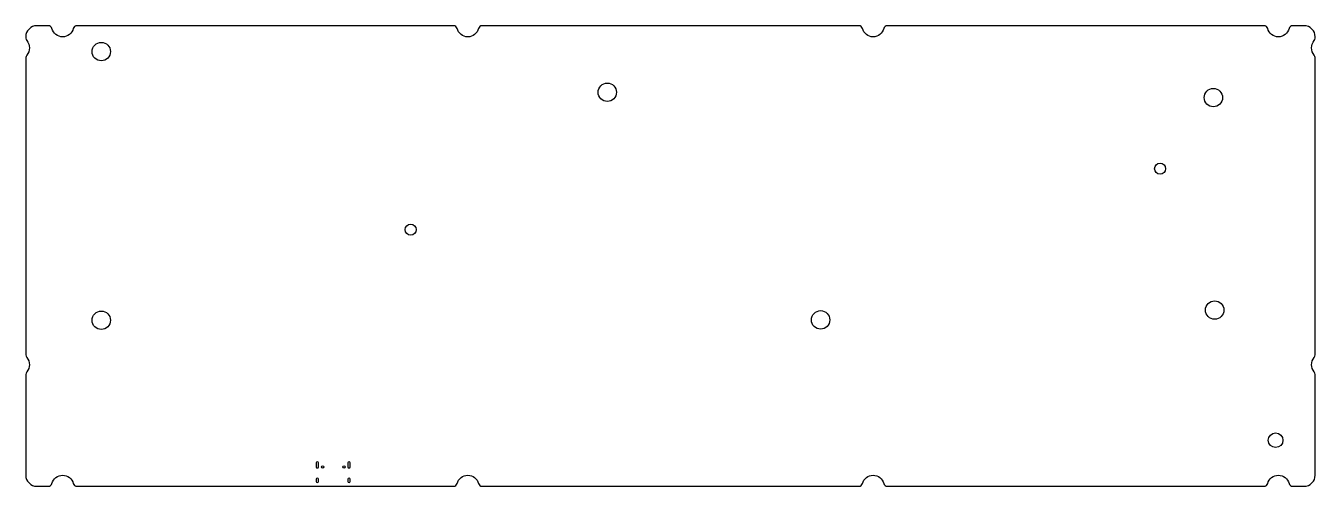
# Model space of a CAD drawing. Header units: millimetres. Extents: x -349 to 1, y -3 to 122.
import ezdxf

# ---------------------------------------------------------------- set-up
doc = ezdxf.new("R2010")
doc.units = ezdxf.units.MM
doc.layers.get('0').update_dxf_attribs({"linetype": 'CONTINUOUS'})

msp = doc.modelspace()

# ---------------------------------------------------------------- linework, layer by layer
for points in [[(-348.89, 0.02, 0.414214), (-345.89, -2.98), (-342.76, -2.98, 0.341999), (-341.79, -2.23, -0.774597), (-335.98, -2.23, 0.341999), (-335.01, -2.98), (-232.72, -2.98, 0.341999), (-231.76, -2.23, -0.774597), (-225.95, -2.23, 0.341999), (-224.98, -2.98), (-122.69, -2.98, 0.341999), (-121.72, -2.23, -0.774597), (-115.91, -2.23, 0.341999), (-114.94, -2.98), (-12.65, -2.98, 0.341999), (-11.68, -2.23, -0.774597), (-5.87, -2.23, 0.341999), (-4.9, -2.98), (-1.78, -2.98, 0.414214), (1.22, 0.02), (1.22, 27.38, 0.182676), (0.97, 28.04, -0.377964), (0.97, 32.01, 0.182676), (1.22, 32.67), (1.22, 113.39, 0.182676), (0.97, 114.05, -0.377964), (0.97, 118.02, 0.182676), (1.22, 118.68), (1.22, 119.04, 0.414214), (-1.78, 122.04), (-4.9, 122.04, 0.341999), (-5.87, 121.29, -0.774597), (-11.68, 121.29, 0.341999), (-12.65, 122.04), (-114.94, 122.04, 0.341999), (-115.91, 121.29, -0.774597), (-121.72, 121.29, 0.341999), (-122.69, 122.04), (-224.98, 122.04, 0.341999), (-225.95, 121.29, -0.774597), (-231.76, 121.29, 0.341999), (-232.72, 122.04), (-335.01, 122.04, 0.341999), (-335.98, 121.29, -0.774597), (-341.79, 121.29, 0.341999), (-342.76, 122.04), (-345.89, 122.04, 0.414214), (-348.89, 119.04), (-348.89, 118.68, 0.182676), (-348.64, 118.02, -0.377964), (-348.64, 114.05, 0.182676), (-348.89, 113.39), (-348.89, 32.67, 0.182676), (-348.64, 32.01, -0.377964), (-348.64, 28.04, 0.182676), (-348.89, 27.38)], [(-270.01, 2.27, 1), (-269.41, 2.27), (-269.41, 3.37, 1), (-270.01, 3.37)], [(-260.81, 3.37, 1), (-261.41, 3.37), (-261.41, 2.27, 1), (-260.81, 2.27)], [(-270.01, -1.68, 1), (-269.41, -1.68), (-269.41, -1.08, 1), (-270.01, -1.08)], [(-260.81, -1.08, 1), (-261.41, -1.08), (-261.41, -1.68, 1), (-260.81, -1.68)]]:
    msp.add_lwpolyline(points, format="xyb", close=True)
for centre, radius in [((-328.39, 115.04), 2.5), ((-190.99, 103.99), 2.5), ((-26.43, 102.54), 2.5), ((-40.89, 83.24), 1.5), ((-244.36, 66.69), 1.5), ((-26.08, 44.84), 2.5), ((-328.39, 42.09), 2.5), ((-133.07, 42.19), 2.5), ((-9.52, 9.52), 1.99), ((-268.3, 2.27), 0.325), ((-262.52, 2.27), 0.325)]:
    msp.add_circle(centre, radius)

doc.saveas('drawing.dxf')
